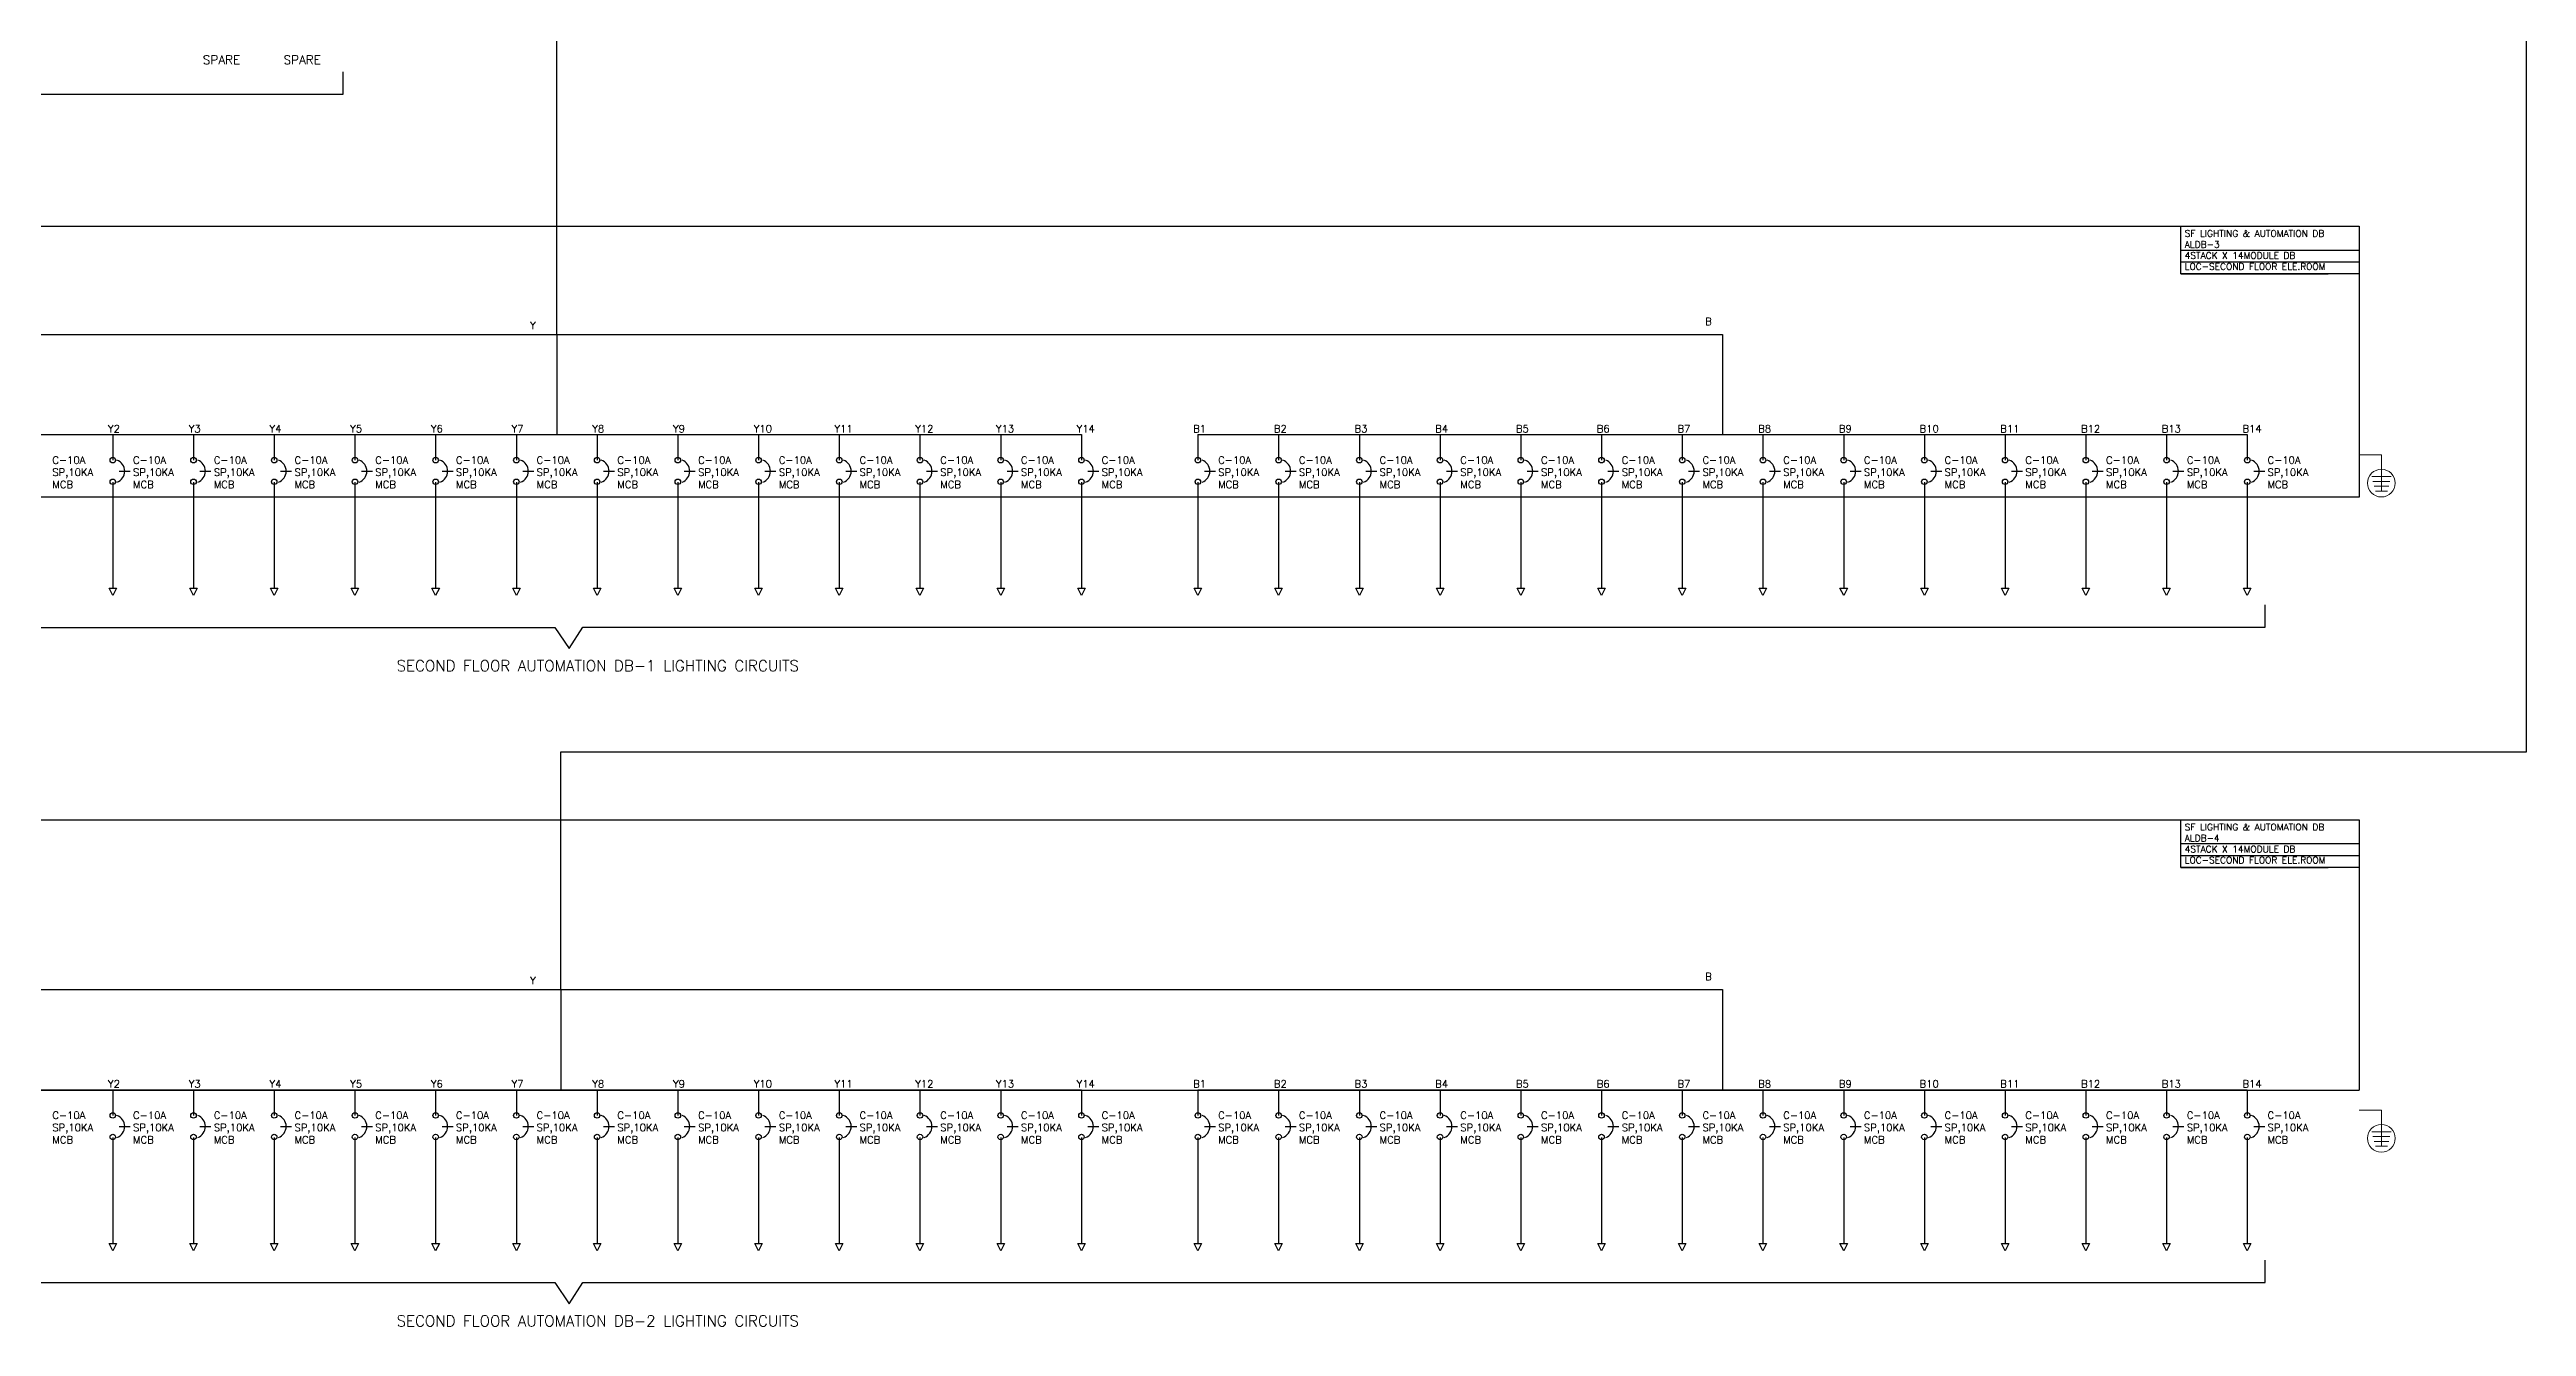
# Model space of a CAD drawing. Header units: inches. Extents: x 1505 to 45938, y 688 to 13260.
# Drawn here: x 38890 to 45641, y 701 to 4181 of the extents above; entities that cross this region are included whole.
import ezdxf

# ---------------------------------------------------------------- set-up
doc = ezdxf.new("R2010")
doc.units = ezdxf.units.IN
doc.header["$MEASUREMENT"] = 0
doc.linetypes.add('DASHED', pattern=[0.75, 0.5, -0.25])
doc.linetypes.add('DASHED2', pattern=[0.375, 0.25, -0.125])
for name, color, linetype, lineweight in [('ELC.CABLE', 6, 'Continuous', 25), ('ELEC CT', 4, 'Continuous', 18), ('ELEC TEXT', 7, 'Continuous', 25), ('ELEC_PANEL', 3, 'DASHED', 30)]:
    doc.layers.add(name, color=color, linetype=linetype, lineweight=lineweight)
doc.layers.add('ELEC MCB', color=6, linetype='Continuous')
doc.styles.add('ANAMIKA', font='romans.shx')
doc.styles.add('SARVESH', font='romans.shx')

# ---------------------------------------------------------------- blocks, each defined once
blk = doc.blocks.new('MCB SP')
blk.add_lwpolyline([(17.5, -30), (47.5, -30)])
at = {"lineweight": 25}
for centre in [(0, 0), (0, -58.8)]:
    blk.add_circle(centre, 7.5, dxfattribs=at)
blk.add_arc((0.6, -30), 31.9, 289.80387, 70.19613, dxfattribs=at)
blk = doc.blocks.new('EARTHING')
at = {"layer": 'ELEC CT', "color": 7}
for p, q in [((-8.8, 0), (8.8, 0)), ((-7.8, -4.4), (7.8, -4.4)), ((-6.6, -8.8), (6.6, -8.8)), ((-5.5, -13.2), (5.5, -13.2))]:
    blk.add_line(p, q, dxfattribs=at)
for points in [[(0, 19.7), (-20.1, 19.7)], [(0, -13.2), (0, 19.7)]]:
    blk.add_lwpolyline(points, dxfattribs=at)
blk.add_circle((0, -6), 12.6, dxfattribs=at)

msp = doc.modelspace()

# ---------------------------------------------------------------- linework, layer by layer
at = {"color": 6}
for points in [[(40272.6, 3404.9), (40272.6, 4233.1), (43588.9, 4233.1), (43588.9, 6019.7)], [(40283.9, 1618.9), (40283.9, 2266.8), (45641, 2266.8), (45641, 4229.3), (45216.8, 4229.3), (45216.8, 6019.7)], [(37117.7, 3131.9), (37117.7, 3404.9), (43450.1, 3404.9), (43450.1, 3131.9)], [(37117.7, 1345.9), (37117.7, 1618.9), (43450.1, 1618.9), (43450.1, 1345.9)]]:
    msp.add_lwpolyline(points, dxfattribs=at)
at = {"color": 7}
for points in [[(34328, 4112.3), (34328, 4059.3), (37008.2, 4059.3), (37047.2, 4001.3), (37084.7, 4059.8), (39690.2, 4059.8), (39690.2, 4120.8)], [(35681.3, 2659.3), (35681.3, 2606.3), (40267.6, 2606.3), (40306.6, 2548.3), (40344.1, 2606.8), (44928.5, 2606.8), (44928.5, 2667.8)], [(35681.3, 873.3), (35681.3, 820.3), (40267.6, 820.3), (40306.6, 762.3), (40344.1, 820.8), (44928.5, 820.8), (44928.5, 881.8)]]:
    msp.add_lwpolyline(points, dxfattribs=at)
at = {"layer": 'ELC.CABLE'}
for p, q in [((38842.6, 3131.9), (41702.6, 3131.9)), ((42020.1, 3131.9), (44880.1, 3131.9)), ((38842.6, 1345.9), (41702.6, 1345.9)), ((42020.1, 1345.9), (44880.1, 1345.9))]:
    msp.add_line(p, q, dxfattribs=at)
for points in [[(40272.6, 3404.9), (40272.6, 3131.9)], [(39062.6, 3131.9), (39062.6, 3061.9)], [(39282.6, 3131.9), (39282.6, 3061.9)], [(39502.6, 3131.9), (39502.6, 3061.9)], [(39722.6, 3131.9), (39722.6, 3061.9)], [(39942.6, 3131.9), (39942.6, 3061.9)], [(40162.6, 3131.9), (40162.6, 3061.9)], [(40382.6, 3131.9), (40382.6, 3061.9)], [(40602.6, 3131.9), (40602.6, 3061.9)], [(40822.6, 3131.9), (40822.6, 3061.9)], [(41042.6, 3131.9), (41042.6, 3061.9)], [(41262.6, 3131.9), (41262.6, 3061.9)], [(41482.6, 3131.9), (41482.6, 3061.9)], [(41702.6, 3131.9), (41702.6, 3061.9)], [(42020.1, 3131.9), (42020.1, 3061.9)], [(42240.1, 3131.9), (42240.1, 3061.9)], [(42460.1, 3131.9), (42460.1, 3061.9)], [(42680.1, 3131.9), (42680.1, 3061.9)], [(42900.1, 3131.9), (42900.1, 3061.9)], [(43120.1, 3131.9), (43120.1, 3061.9)], [(43340.1, 3131.9), (43340.1, 3061.9)], [(43560.1, 3131.9), (43560.1, 3061.9)], [(43780.1, 3131.9), (43780.1, 3061.9)], [(44000.1, 3131.9), (44000.1, 3061.9)], [(44220.1, 3131.9), (44220.1, 3061.9)], [(44440.1, 3131.9), (44440.1, 3061.9)], [(44660.1, 3131.9), (44660.1, 3061.9)], [(44880.1, 3131.9), (44880.1, 3061.9)], [(39062.6, 3002.1), (39062.6, 2713.2)], [(39282.6, 3002.1), (39282.6, 2713.2)], [(39502.6, 3002.1), (39502.6, 2713.2)], [(39722.6, 3002.1), (39722.6, 2713.2)], [(39942.6, 3002.1), (39942.6, 2713.2)], [(40162.6, 3002.1), (40162.6, 2713.2)], [(40382.6, 3002.1), (40382.6, 2713.2)], [(40602.6, 3002.1), (40602.6, 2713.2)], [(40822.6, 3002.1), (40822.6, 2713.2)], [(41042.6, 3002.1), (41042.6, 2713.2)], [(41262.6, 3002.1), (41262.6, 2713.2)], [(41482.6, 3002.1), (41482.6, 2713.2)], [(41702.6, 3002.1), (41702.6, 2713.2)], [(42020.1, 3002.1), (42020.1, 2713.2)], [(42240.1, 3002.1), (42240.1, 2713.2)], [(42460.1, 3002.1), (42460.1, 2713.2)], [(42680.1, 3002.1), (42680.1, 2713.2)], [(42900.1, 3002.1), (42900.1, 2713.2)], [(43120.1, 3002.1), (43120.1, 2713.2)], [(43340.1, 3002.1), (43340.1, 2713.2)], [(43560.1, 3002.1), (43560.1, 2713.2)], [(43780.1, 3002.1), (43780.1, 2713.2)], [(44000.1, 3002.1), (44000.1, 2713.2)], [(44220.1, 3002.1), (44220.1, 2713.2)], [(44440.1, 3002.1), (44440.1, 2713.2)], [(44660.1, 3002.1), (44660.1, 2713.2)], [(44880.1, 3002.1), (44880.1, 2713.2)], [(40283.9, 1618.9), (40283.9, 1345.9)], [(39062.6, 1345.9), (39062.6, 1275.9)], [(39282.6, 1345.9), (39282.6, 1275.9)], [(39502.6, 1345.9), (39502.6, 1275.9)], [(39722.6, 1345.9), (39722.6, 1275.9)], [(39942.6, 1345.9), (39942.6, 1275.9)], [(40162.6, 1345.9), (40162.6, 1275.9)], [(40382.6, 1345.9), (40382.6, 1275.9)], [(40602.6, 1345.9), (40602.6, 1275.9)], [(40822.6, 1345.9), (40822.6, 1275.9)], [(41042.6, 1345.9), (41042.6, 1275.9)], [(41262.6, 1345.9), (41262.6, 1275.9)], [(41482.6, 1345.9), (41482.6, 1275.9)], [(41702.6, 1345.9), (41702.6, 1275.9)], [(42020.1, 1345.9), (42020.1, 1275.9)], [(42240.1, 1345.9), (42240.1, 1275.9)], [(42460.1, 1345.9), (42460.1, 1275.9)], [(42680.1, 1345.9), (42680.1, 1275.9)], [(42900.1, 1345.9), (42900.1, 1275.9)], [(43120.1, 1345.9), (43120.1, 1275.9)], [(43340.1, 1345.9), (43340.1, 1275.9)], [(43560.1, 1345.9), (43560.1, 1275.9)], [(43780.1, 1345.9), (43780.1, 1275.9)], [(44000.1, 1345.9), (44000.1, 1275.9)], [(44220.1, 1345.9), (44220.1, 1275.9)], [(44440.1, 1345.9), (44440.1, 1275.9)], [(44660.1, 1345.9), (44660.1, 1275.9)], [(44880.1, 1345.9), (44880.1, 1275.9)], [(39062.6, 1216.1), (39062.6, 927.2)], [(39282.6, 1216.1), (39282.6, 927.2)], [(39502.6, 1216.1), (39502.6, 927.2)], [(39722.6, 1216.1), (39722.6, 927.2)], [(39942.6, 1216.1), (39942.6, 927.2)], [(40162.6, 1216.1), (40162.6, 927.2)], [(40382.6, 1216.1), (40382.6, 927.2)], [(40602.6, 1216.1), (40602.6, 927.2)], [(40822.6, 1216.1), (40822.6, 927.2)], [(41042.6, 1216.1), (41042.6, 927.2)], [(41262.6, 1216.1), (41262.6, 927.2)], [(41482.6, 1216.1), (41482.6, 927.2)], [(41702.6, 1216.1), (41702.6, 927.2)], [(42020.1, 1216.1), (42020.1, 927.2)], [(42240.1, 1216.1), (42240.1, 927.2)], [(42460.1, 1216.1), (42460.1, 927.2)], [(42680.1, 1216.1), (42680.1, 927.2)], [(42900.1, 1216.1), (42900.1, 927.2)], [(43120.1, 1216.1), (43120.1, 927.2)], [(43340.1, 1216.1), (43340.1, 927.2)], [(43560.1, 1216.1), (43560.1, 927.2)], [(43780.1, 1216.1), (43780.1, 927.2)], [(44000.1, 1216.1), (44000.1, 927.2)], [(44220.1, 1216.1), (44220.1, 927.2)], [(44440.1, 1216.1), (44440.1, 927.2)], [(44660.1, 1216.1), (44660.1, 927.2)], [(44880.1, 1216.1), (44880.1, 927.2)]]:
    msp.add_lwpolyline(points, dxfattribs=at)
for points in [[(39062.6, 2693.2), (39052.6, 2713.2), (39072.6, 2713.2)], [(39282.6, 2693.2), (39272.6, 2713.2), (39292.6, 2713.2)], [(39502.6, 2693.2), (39492.6, 2713.2), (39512.6, 2713.2)], [(39722.6, 2693.2), (39712.6, 2713.2), (39732.6, 2713.2)], [(39942.6, 2693.2), (39932.6, 2713.2), (39952.6, 2713.2)], [(40162.6, 2693.2), (40152.6, 2713.2), (40172.6, 2713.2)], [(40382.6, 2693.2), (40372.6, 2713.2), (40392.6, 2713.2)], [(40602.6, 2693.2), (40592.6, 2713.2), (40612.6, 2713.2)], [(40822.6, 2693.2), (40812.6, 2713.2), (40832.6, 2713.2)], [(41042.6, 2693.2), (41032.6, 2713.2), (41052.6, 2713.2)], [(41262.6, 2693.2), (41252.6, 2713.2), (41272.6, 2713.2)], [(41482.6, 2693.2), (41472.6, 2713.2), (41492.6, 2713.2)], [(41702.6, 2693.2), (41692.6, 2713.2), (41712.6, 2713.2)], [(42020.1, 2693.2), (42010.1, 2713.2), (42030.1, 2713.2)], [(42240.1, 2693.2), (42230.1, 2713.2), (42250.1, 2713.2)], [(42460.1, 2693.2), (42450.1, 2713.2), (42470.1, 2713.2)], [(42680.1, 2693.2), (42670.1, 2713.2), (42690.1, 2713.2)], [(42900.1, 2693.2), (42890.1, 2713.2), (42910.1, 2713.2)], [(43120.1, 2693.2), (43110.1, 2713.2), (43130.1, 2713.2)], [(43340.1, 2693.2), (43330.1, 2713.2), (43350.1, 2713.2)], [(43560.1, 2693.2), (43550.1, 2713.2), (43570.1, 2713.2)], [(43780.1, 2693.2), (43770.1, 2713.2), (43790.1, 2713.2)], [(44000.1, 2693.2), (43990.1, 2713.2), (44010.1, 2713.2)], [(44220.1, 2693.2), (44210.1, 2713.2), (44230.1, 2713.2)], [(44440.1, 2693.2), (44430.1, 2713.2), (44450.1, 2713.2)], [(44660.1, 2693.2), (44650.1, 2713.2), (44670.1, 2713.2)], [(44880.1, 2693.2), (44870.1, 2713.2), (44890.1, 2713.2)], [(39062.6, 907.2), (39052.6, 927.2), (39072.6, 927.2)], [(39282.6, 907.2), (39272.6, 927.2), (39292.6, 927.2)], [(39502.6, 907.2), (39492.6, 927.2), (39512.6, 927.2)], [(39722.6, 907.2), (39712.6, 927.2), (39732.6, 927.2)], [(39942.6, 907.2), (39932.6, 927.2), (39952.6, 927.2)], [(40162.6, 907.2), (40152.6, 927.2), (40172.6, 927.2)], [(40382.6, 907.2), (40372.6, 927.2), (40392.6, 927.2)], [(40602.6, 907.2), (40592.6, 927.2), (40612.6, 927.2)], [(40822.6, 907.2), (40812.6, 927.2), (40832.6, 927.2)], [(41042.6, 907.2), (41032.6, 927.2), (41052.6, 927.2)], [(41262.6, 907.2), (41252.6, 927.2), (41272.6, 927.2)], [(41482.6, 907.2), (41472.6, 927.2), (41492.6, 927.2)], [(41702.6, 907.2), (41692.6, 927.2), (41712.6, 927.2)], [(42020.1, 907.2), (42010.1, 927.2), (42030.1, 927.2)], [(42240.1, 907.2), (42230.1, 927.2), (42250.1, 927.2)], [(42460.1, 907.2), (42450.1, 927.2), (42470.1, 927.2)], [(42680.1, 907.2), (42670.1, 927.2), (42690.1, 927.2)], [(42900.1, 907.2), (42890.1, 927.2), (42910.1, 927.2)], [(43120.1, 907.2), (43110.1, 927.2), (43130.1, 927.2)], [(43340.1, 907.2), (43330.1, 927.2), (43350.1, 927.2)], [(43560.1, 907.2), (43550.1, 927.2), (43570.1, 927.2)], [(43780.1, 907.2), (43770.1, 927.2), (43790.1, 927.2)], [(44000.1, 907.2), (43990.1, 927.2), (44010.1, 927.2)], [(44220.1, 907.2), (44210.1, 927.2), (44230.1, 927.2)], [(44440.1, 907.2), (44430.1, 927.2), (44450.1, 927.2)], [(44660.1, 907.2), (44650.1, 927.2), (44670.1, 927.2)], [(44880.1, 907.2), (44870.1, 927.2), (44890.1, 927.2)]]:
    msp.add_lwpolyline(points, close=True, dxfattribs=at)
at = {"layer": 'ELEC_PANEL', "linetype": 'DASHED2'}
for points in [[(35587.5, 3699.4), (45185.4, 3699.4), (45185.4, 2961.5), (35587.5, 2961.5)], [(35587.5, 2081.5), (45185.4, 2081.5), (45185.4, 1343.6), (35587.5, 1343.6)]]:
    msp.add_lwpolyline(points, close=True, dxfattribs=at)
at = {"layer": 'ELEC_PANEL', "linetype": 'Continuous'}
for points in [[(45185.4, 3569.8), (44698.7, 3569.8), (44698.7, 3699.4), (45185.4, 3699.4), (45185.4, 3569.8)], [(44698.7, 3634.6), (45185.4, 3634.6)], [(44698.7, 3602.2), (45100.7, 3602.2)], [(44698.7, 3602.2), (45185.4, 3602.2)], [(44698.7, 3569.8), (45100.7, 3569.8)], [(45185.4, 1951.9), (44698.7, 1951.9), (44698.7, 2081.5), (45185.4, 2081.5), (45185.4, 1951.9)], [(44698.7, 2016.7), (45185.4, 2016.7)], [(44698.7, 1984.3), (45100.7, 1984.3)], [(44698.7, 1984.3), (45185.4, 1984.3)], [(44698.7, 1951.9), (45100.7, 1951.9)]]:
    msp.add_lwpolyline(points, dxfattribs=at)

# ---------------------------------------------------------------- block references
at = {"layer": 'ELEC MCB', "color": 6, "lineweight": 25}
for p in [(39062.6, 3061.9), (39282.6, 3061.9), (39502.6, 3061.9), (39722.6, 3061.9), (39942.6, 3061.9), (40162.6, 3061.9), (40382.6, 3061.9), (40602.6, 3061.9), (40822.6, 3061.9), (41042.6, 3061.9), (41262.6, 3061.9), (41482.6, 3061.9), (41702.6, 3061.9), (42020.1, 3061.9), (42240.1, 3061.9), (42460.1, 3061.9), (42680.1, 3061.9), (42900.1, 3061.9), (43120.1, 3061.9), (43340.1, 3061.9), (43560.1, 3061.9), (43780.1, 3061.9), (44000.1, 3061.9), (44220.1, 3061.9), (44440.1, 3061.9), (44660.1, 3061.9), (44880.1, 3061.9), (39062.6, 1275.9), (39282.6, 1275.9), (39502.6, 1275.9), (39722.6, 1275.9), (39942.6, 1275.9), (40162.6, 1275.9), (40382.6, 1275.9), (40602.6, 1275.9), (40822.6, 1275.9), (41042.6, 1275.9), (41262.6, 1275.9), (41482.6, 1275.9), (41702.6, 1275.9), (42020.1, 1275.9), (42240.1, 1275.9), (42460.1, 1275.9), (42680.1, 1275.9), (42900.1, 1275.9), (43120.1, 1275.9), (43340.1, 1275.9), (43560.1, 1275.9), (43780.1, 1275.9), (44000.1, 1275.9), (44220.1, 1275.9), (44440.1, 1275.9), (44660.1, 1275.9), (44880.1, 1275.9)]:
    msp.add_blockref('MCB SP', p, dxfattribs=at)
at = {"layer": 'ELEC_PANEL', "color": 7, "xscale": 3, "yscale": 3, "zscale": 3}
for p in [(45245.7, 3017.4), (45245.7, 1231.5)]:
    msp.add_blockref('EARTHING', p, dxfattribs=at)

# ---------------------------------------------------------------- texts
at = {"layer": 'ELEC TEXT', "attachment_point": 1, "style": 'ANAMIKA'}
for s, insert, char_height, width in [('SPARE', (39308, 4165.1), 24, 140.754), ('SPARE', (39528, 4165.1), 24, 140.754), ('SF LIGHTING & AUTOMATION DB\\PALDB-3  \\P4STACK X 14MODULE DB\\PLOC-SECOND FLOOR ELE.ROOM', (44709.7, 3688.9), 18, 649.053), ('SECOND FLOOR AUTOMATION DB-1 LIGHTING CIRCUITS', (39836.1, 2516.7), 30, 2323.187), ('SF LIGHTING & AUTOMATION DB\\PALDB-4 \\P4STACK X 14MODULE DB\\PLOC-SECOND FLOOR ELE.ROOM', (44709.7, 2071), 18, 649.053), ('SECOND FLOOR AUTOMATION DB-2 LIGHTING CIRCUITS', (39836.1, 730.7), 30, 2323.187)]:
    msp.add_mtext(s, dxfattribs=dict(at, insert=insert, char_height=char_height, width=width))
at = {"layer": 'ELEC TEXT', "linetype": 'DASHED2', "char_height": 20, "width": 200.319, "attachment_point": 4, "style": 'SARVESH'}
for s, insert in [('\\pxt3.0005;B', (43402.5, 3440.3)), ('\\pxt3.0005;Y', (40200.1, 3429.3)), ('\\pxt3.0005;Y2', (39049.5, 3147.7)), ('\\pxt3.0005;Y3', (39269.5, 3147.7)), ('\\pxt3.0005;Y4', (39489.5, 3147.7)), ('\\pxt3.0005;Y5', (39709.5, 3147.7)), ('\\pxt3.0005;Y6', (39929.5, 3147.7)), ('\\pxt3.0005;Y7', (40149.5, 3147.7)), ('\\pxt3.0005;Y8', (40369.5, 3147.7)), ('\\pxt3.0005;Y9', (40589.5, 3147.7)), ('\\pxt3.0005;Y10', (40809.5, 3147.7)), ('\\pxt3.0005;Y11', (41029.5, 3147.7)), ('\\pxt3.0005;Y12', (41249.5, 3147.7)), ('\\pxt3.0005;Y13', (41469.5, 3147.7)), ('\\pxt3.0005;Y14', (41689.5, 3147.7)), ('\\pxt3.0005;B1', (42007, 3147.7)), ('\\pxt3.0005;B2', (42227, 3147.7)), ('\\pxt3.0005;B3', (42447, 3147.7)), ('\\pxt3.0005;B4', (42667, 3147.7)), ('\\pxt3.0005;B5', (42887, 3147.7)), ('\\pxt3.0005;B6', (43107, 3147.7)), ('\\pxt3.0005;B7', (43327, 3147.7)), ('\\pxt3.0005;B8', (43547, 3147.7)), ('\\pxt3.0005;B9', (43767, 3147.7)), ('\\pxt3.0005;B10', (43987, 3147.7)), ('\\pxt3.0005;B11', (44207, 3147.7)), ('\\pxt3.0005;B12', (44427, 3147.7)), ('\\pxt3.0005;B13', (44647, 3147.7)), ('\\pxt3.0005;B14', (44867, 3147.7)), ('\\pxt3.0005;C-10A\\P\\ptz;SP,10KA\\PMCB', (38897.8, 3028.9)), ('\\pxt3.0005;C-10A\\P\\ptz;SP,10KA\\PMCB', (39117.8, 3028.9)), ('\\pxt3.0005;C-10A\\P\\ptz;SP,10KA\\PMCB', (39337.8, 3028.9)), ('\\pxt3.0005;C-10A\\P\\ptz;SP,10KA\\PMCB', (39557.8, 3028.9)), ('\\pxt3.0005;C-10A\\P\\ptz;SP,10KA\\PMCB', (39777.8, 3028.9)), ('\\pxt3.0005;C-10A\\P\\ptz;SP,10KA\\PMCB', (39997.8, 3028.9)), ('\\pxt3.0005;C-10A\\P\\ptz;SP,10KA\\PMCB', (40217.8, 3028.9)), ('\\pxt3.0005;C-10A\\P\\ptz;SP,10KA\\PMCB', (40437.8, 3028.9)), ('\\pxt3.0005;C-10A\\P\\ptz;SP,10KA\\PMCB', (40657.8, 3028.9)), ('\\pxt3.0005;C-10A\\P\\ptz;SP,10KA\\PMCB', (40877.8, 3028.9)), ('\\pxt3.0005;C-10A\\P\\ptz;SP,10KA\\PMCB', (41097.8, 3028.9)), ('\\pxt3.0005;C-10A\\P\\ptz;SP,10KA\\PMCB', (41317.8, 3028.9)), ('\\pxt3.0005;C-10A\\P\\ptz;SP,10KA\\PMCB', (41537.8, 3028.9)), ('\\pxt3.0005;C-10A\\P\\ptz;SP,10KA\\PMCB', (41757.8, 3028.9)), ('\\pxt3.0005;C-10A\\P\\ptz;SP,10KA\\PMCB', (42075.2, 3028.9)), ('\\pxt3.0005;C-10A\\P\\ptz;SP,10KA\\PMCB', (42295.2, 3028.9)), ('\\pxt3.0005;C-10A\\P\\ptz;SP,10KA\\PMCB', (42515.2, 3028.9)), ('\\pxt3.0005;C-10A\\P\\ptz;SP,10KA\\PMCB', (42735.2, 3028.9)), ('\\pxt3.0005;C-10A\\P\\ptz;SP,10KA\\PMCB', (42955.2, 3028.9)), ('\\pxt3.0005;C-10A\\P\\ptz;SP,10KA\\PMCB', (43175.2, 3028.9)), ('\\pxt3.0005;C-10A\\P\\ptz;SP,10KA\\PMCB', (43395.2, 3028.9)), ('\\pxt3.0005;C-10A\\P\\ptz;SP,10KA\\PMCB', (43615.2, 3028.9)), ('\\pxt3.0005;C-10A\\P\\ptz;SP,10KA\\PMCB', (43835.2, 3028.9)), ('\\pxt3.0005;C-10A\\P\\ptz;SP,10KA\\PMCB', (44055.2, 3028.9)), ('\\pxt3.0005;C-10A\\P\\ptz;SP,10KA\\PMCB', (44275.2, 3028.9)), ('\\pxt3.0005;C-10A\\P\\ptz;SP,10KA\\PMCB', (44495.2, 3028.9)), ('\\pxt3.0005;C-10A\\P\\ptz;SP,10KA\\PMCB', (44715.2, 3028.9)), ('\\pxt3.0005;C-10A\\P\\ptz;SP,10KA\\PMCB', (44935.2, 3028.9)), ('\\pxt3.0005;Y', (40200.1, 1643.3)), ('\\pxt3.0005;B', (43402.5, 1654.3)), ('\\pxt3.0005;Y2', (39049.5, 1361.8)), ('\\pxt3.0005;Y3', (39269.5, 1361.8)), ('\\pxt3.0005;Y4', (39489.5, 1361.8)), ('\\pxt3.0005;Y5', (39709.5, 1361.8)), ('\\pxt3.0005;Y6', (39929.5, 1361.8)), ('\\pxt3.0005;Y7', (40149.5, 1361.8)), ('\\pxt3.0005;Y8', (40369.5, 1361.8)), ('\\pxt3.0005;Y9', (40589.5, 1361.8)), ('\\pxt3.0005;Y10', (40809.5, 1361.8)), ('\\pxt3.0005;Y11', (41029.5, 1361.8)), ('\\pxt3.0005;Y12', (41249.5, 1361.8)), ('\\pxt3.0005;Y13', (41469.5, 1361.8)), ('\\pxt3.0005;Y14', (41689.5, 1361.8)), ('\\pxt3.0005;B1', (42007, 1361.8)), ('\\pxt3.0005;B2', (42227, 1361.8)), ('\\pxt3.0005;B3', (42447, 1361.8)), ('\\pxt3.0005;B4', (42667, 1361.8)), ('\\pxt3.0005;B5', (42887, 1361.8)), ('\\pxt3.0005;B6', (43107, 1361.8)), ('\\pxt3.0005;B7', (43327, 1361.8)), ('\\pxt3.0005;B8', (43547, 1361.8)), ('\\pxt3.0005;B9', (43767, 1361.8)), ('\\pxt3.0005;B10', (43987, 1361.8)), ('\\pxt3.0005;B11', (44207, 1361.8)), ('\\pxt3.0005;B12', (44427, 1361.8)), ('\\pxt3.0005;B13', (44647, 1361.8)), ('\\pxt3.0005;B14', (44867, 1361.8)), ('\\pxt3.0005;C-10A\\P\\ptz;SP,10KA\\PMCB', (38897.8, 1242.9)), ('\\pxt3.0005;C-10A\\P\\ptz;SP,10KA\\PMCB', (39117.8, 1242.9)), ('\\pxt3.0005;C-10A\\P\\ptz;SP,10KA\\PMCB', (39337.8, 1242.9)), ('\\pxt3.0005;C-10A\\P\\ptz;SP,10KA\\PMCB', (39557.8, 1242.9)), ('\\pxt3.0005;C-10A\\P\\ptz;SP,10KA\\PMCB', (39777.8, 1242.9)), ('\\pxt3.0005;C-10A\\P\\ptz;SP,10KA\\PMCB', (39997.8, 1242.9)), ('\\pxt3.0005;C-10A\\P\\ptz;SP,10KA\\PMCB', (40217.8, 1242.9)), ('\\pxt3.0005;C-10A\\P\\ptz;SP,10KA\\PMCB', (40437.8, 1242.9)), ('\\pxt3.0005;C-10A\\P\\ptz;SP,10KA\\PMCB', (40657.8, 1242.9)), ('\\pxt3.0005;C-10A\\P\\ptz;SP,10KA\\PMCB', (40877.8, 1242.9)), ('\\pxt3.0005;C-10A\\P\\ptz;SP,10KA\\PMCB', (41097.8, 1242.9)), ('\\pxt3.0005;C-10A\\P\\ptz;SP,10KA\\PMCB', (41317.8, 1242.9)), ('\\pxt3.0005;C-10A\\P\\ptz;SP,10KA\\PMCB', (41537.8, 1242.9)), ('\\pxt3.0005;C-10A\\P\\ptz;SP,10KA\\PMCB', (41757.8, 1242.9)), ('\\pxt3.0005;C-10A\\P\\ptz;SP,10KA\\PMCB', (42075.2, 1242.9)), ('\\pxt3.0005;C-10A\\P\\ptz;SP,10KA\\PMCB', (42295.2, 1242.9)), ('\\pxt3.0005;C-10A\\P\\ptz;SP,10KA\\PMCB', (42515.2, 1242.9)), ('\\pxt3.0005;C-10A\\P\\ptz;SP,10KA\\PMCB', (42735.2, 1242.9)), ('\\pxt3.0005;C-10A\\P\\ptz;SP,10KA\\PMCB', (42955.2, 1242.9)), ('\\pxt3.0005;C-10A\\P\\ptz;SP,10KA\\PMCB', (43175.2, 1242.9)), ('\\pxt3.0005;C-10A\\P\\ptz;SP,10KA\\PMCB', (43395.2, 1242.9)), ('\\pxt3.0005;C-10A\\P\\ptz;SP,10KA\\PMCB', (43615.2, 1242.9)), ('\\pxt3.0005;C-10A\\P\\ptz;SP,10KA\\PMCB', (43835.2, 1242.9)), ('\\pxt3.0005;C-10A\\P\\ptz;SP,10KA\\PMCB', (44055.2, 1242.9)), ('\\pxt3.0005;C-10A\\P\\ptz;SP,10KA\\PMCB', (44275.2, 1242.9)), ('\\pxt3.0005;C-10A\\P\\ptz;SP,10KA\\PMCB', (44495.2, 1242.9)), ('\\pxt3.0005;C-10A\\P\\ptz;SP,10KA\\PMCB', (44715.2, 1242.9)), ('\\pxt3.0005;C-10A\\P\\ptz;SP,10KA\\PMCB', (44935.2, 1242.9))]:
    msp.add_mtext(s, dxfattribs=dict(at, insert=insert))

doc.saveas('drawing.dxf')
